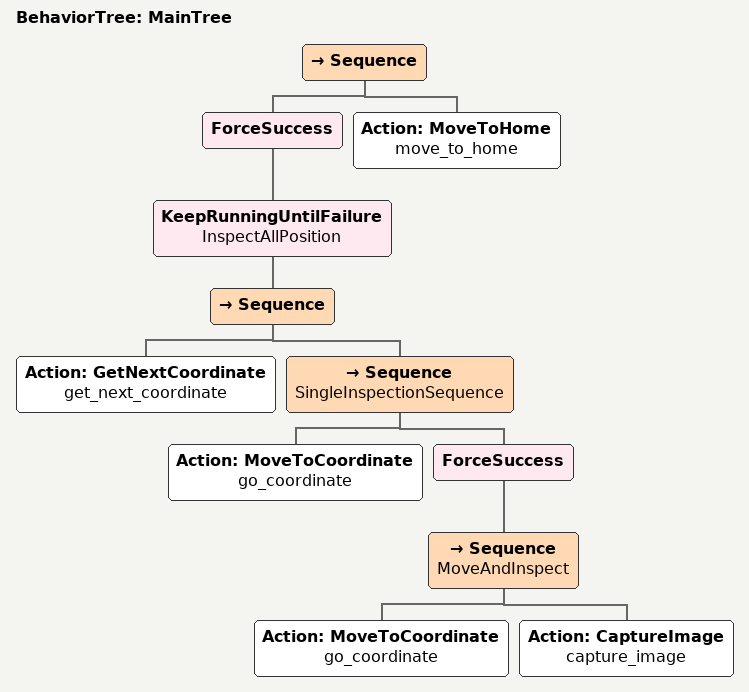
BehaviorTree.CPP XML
<root BTCPP_format="4" main_tree_to_execute="MainTree">
  <BehaviorTree ID="MainTree">
    <Sequence>
      <ForceSuccess>
        <KeepRunningUntilFailure name="InspectAllPosition">
          <Sequence>
            <Action ID="GetNextCoordinate" name="get_next_coordinate"/>
            <Sequence name="SingleInspectionSequence">
              <Action ID="MoveToCoordinate" name="go_coordinate"/>
              <ForceSuccess>
                <Sequence name="MoveAndInspect">
                  <Action ID="MoveToCoordinate" name="go_coordinate"/>
                  <Action ID="CaptureImage" name="capture_image"/>
                </Sequence>
              </ForceSuccess>
            </Sequence>
          </Sequence>
        </KeepRunningUntilFailure>
      </ForceSuccess>
      <Action ID="MoveToHome" name="move_to_home"/>
    </Sequence>
  </BehaviorTree>
</root>
